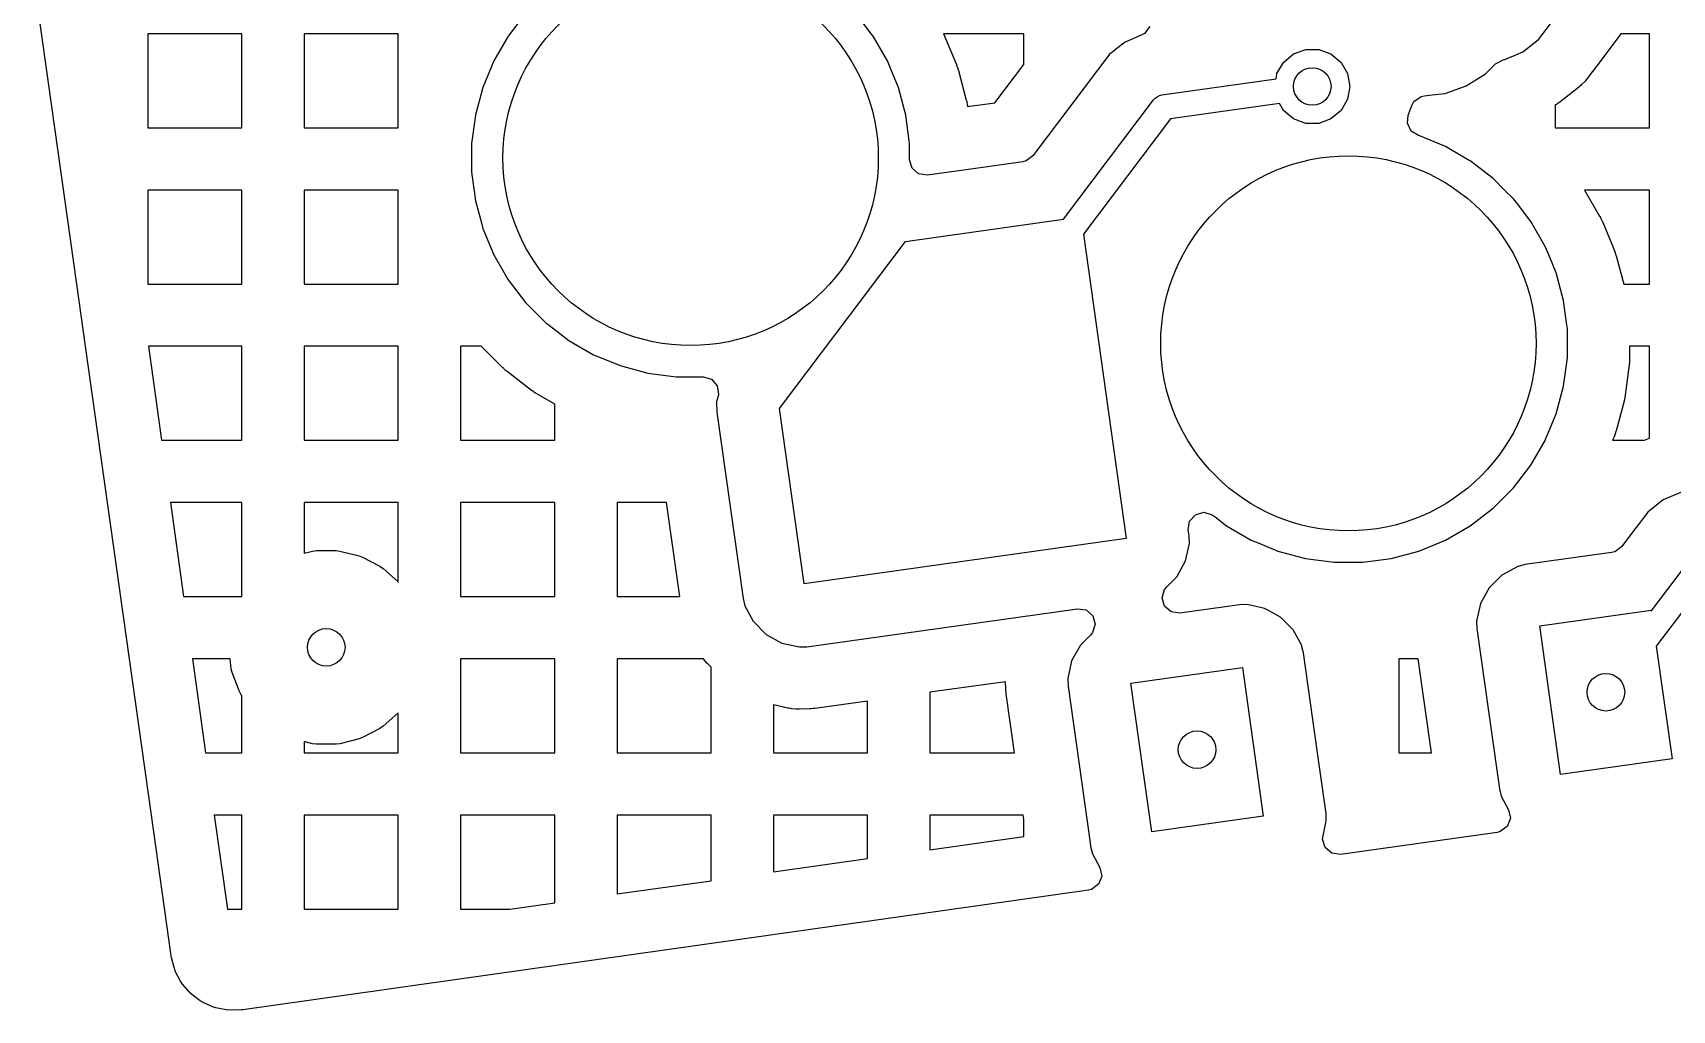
# Model space of a CAD drawing. Extents: x 2.49 to 8.57, y -5.87 to -1.87.
# Drawn here: x 2.755 to 3.271, y -5.042 to -4.734 of the extents above; entities that cross this region are included whole.
import ezdxf

# ---------------------------------------------------------------- set-up
doc = ezdxf.new("R2010")
doc.units = 0
doc.header["$MEASUREMENT"] = 0
doc.layers.add('BLACK', color=7, linetype='CONTINUOUS')

msp = doc.modelspace()

# ---------------------------------------------------------------- linework, layer by layer
at = {"layer": 'BLACK', "linetype": 'CONTINUOUS'}
for p, q in [((2.76236, -4.76417), (2.75545, -4.71496)), ((2.91054, -4.72815), (2.90504, -4.73532)), ((3.01931, -4.73457), (3.01463, -4.72846)), ((2.82127, -4.73457), (2.79166, -4.73457)), ((2.79166, -4.73457), (2.79166, -4.76417)), ((2.82127, -4.76417), (2.82127, -4.73457)), ((2.87048, -4.73457), (2.84087, -4.73457)), ((2.84087, -4.73457), (2.84087, -4.76417)), ((2.87048, -4.76417), (2.87048, -4.73457)), ((2.90504, -4.73532), (2.90053, -4.74315)), ((3.01989, -4.73532), (3.01931, -4.73457)), ((3.02441, -4.74315), (3.01989, -4.73532)), ((3.01989, -4.73532), (3.01989, -4.73532)), ((3.01989, -4.73532), (3.01989, -4.73532)), ((3.06733, -4.73457), (3.04204, -4.73457)), ((3.04204, -4.73457), (3.04214, -4.73476)), ((3.04214, -4.73476), (3.0422, -4.73491)), ((3.0422, -4.73491), (3.04234, -4.7352)), ((3.04234, -4.7352), (3.0424, -4.73535)), ((3.0424, -4.73535), (3.0461, -4.74429)), ((3.06733, -4.74424), (3.06733, -4.73457)), ((3.10427, -4.73505), (3.0992, -4.7372)), ((3.10528, -4.73447), (3.10427, -4.73505)), ((3.10693, -4.73227), (3.10528, -4.73447)), ((3.22931, -4.73641), (3.23306, -4.73144)), ((3.25525, -4.73457), (3.24931, -4.74245)), ((3.26418, -4.73457), (3.25525, -4.73457)), ((3.26418, -4.76417), (3.26418, -4.73457)), ((3.09429, -4.74103), (3.09377, -4.74172)), ((3.09531, -4.74024), (3.09429, -4.74103)), ((3.09429, -4.74103), (3.09429, -4.74103)), ((3.0962, -4.73954), (3.09531, -4.74024)), ((3.09622, -4.73953), (3.0962, -4.73954)), ((3.0992, -4.7372), (3.09622, -4.73953)), ((3.0992, -4.7372), (3.0992, -4.7372)), ((3.14904, -4.74358), (3.15218, -4.74094)), ((3.15218, -4.74094), (3.15604, -4.73954)), ((3.15604, -4.73954), (3.16014, -4.73954)), ((3.16014, -4.73954), (3.16399, -4.74094)), ((3.16399, -4.74094), (3.16714, -4.74358)), ((3.2212, -4.7416), (3.22441, -4.74024)), ((3.22441, -4.74024), (3.22931, -4.73641)), ((2.90052, -4.74315), (2.89707, -4.75149)), ((2.90053, -4.74315), (2.90052, -4.74315)), ((3.02571, -4.74628), (3.02441, -4.74315)), ((3.02441, -4.74315), (3.02441, -4.74315)), ((3.02441, -4.74315), (3.02441, -4.74315)), ((3.02787, -4.75149), (3.02571, -4.74628)), ((3.0461, -4.74429), (3.04616, -4.74443)), ((3.04616, -4.74443), (3.04628, -4.74474)), ((3.04628, -4.74474), (3.04633, -4.74489)), ((3.04633, -4.74489), (3.04654, -4.74549)), ((3.04654, -4.74549), (3.04659, -4.74565)), ((3.04659, -4.74565), (3.04668, -4.74595)), ((3.04668, -4.74595), (3.04672, -4.74611)), ((3.04672, -4.74611), (3.04923, -4.75545)), ((3.05823, -4.75632), (3.06733, -4.74424)), ((3.09055, -4.746), (3.07021, -4.77299)), ((3.09341, -4.7422), (3.09055, -4.746)), ((3.09055, -4.746), (3.09055, -4.746)), ((3.09365, -4.74189), (3.09341, -4.7422)), ((3.09341, -4.7422), (3.09341, -4.7422)), ((3.09377, -4.74172), (3.09365, -4.74189)), ((3.14699, -4.74713), (3.14904, -4.74358)), ((3.16714, -4.74358), (3.16919, -4.74713)), ((3.21259, -4.74723), (3.21574, -4.74408)), ((3.21574, -4.74408), (3.21815, -4.74276)), ((3.21815, -4.74276), (3.21851, -4.7427)), ((3.21851, -4.7427), (3.21868, -4.74267)), ((3.21868, -4.74267), (3.2209, -4.74173)), ((3.2209, -4.74173), (3.2212, -4.7416)), ((3.2212, -4.7416), (3.2212, -4.7416)), ((3.2212, -4.7416), (3.2212, -4.7416)), ((3.24931, -4.74245), (3.24459, -4.74872)), ((3.24931, -4.74245), (3.24931, -4.74245)), ((2.89707, -4.75149), (2.89612, -4.75504)), ((3.03021, -4.76022), (3.02787, -4.75149)), ((3.11076, -4.75385), (3.1467, -4.7488)), ((3.1467, -4.7488), (3.14699, -4.74713)), ((3.16919, -4.74713), (3.1699, -4.75117)), ((3.1699, -4.75117), (3.16919, -4.75521)), ((3.19987, -4.75336), (3.20657, -4.75101)), ((3.20657, -4.75101), (3.21259, -4.74723)), ((3.24189, -4.75146), (3.23597, -4.75609)), ((3.24214, -4.75126), (3.24189, -4.75146)), ((3.24262, -4.75083), (3.24214, -4.75126)), ((3.24285, -4.75061), (3.24262, -4.75083)), ((3.24375, -4.74969), (3.24285, -4.75061)), ((3.24396, -4.74946), (3.24375, -4.74969)), ((3.24438, -4.74897), (3.24396, -4.74946)), ((3.24459, -4.74872), (3.24438, -4.74897)), ((2.89612, -4.75504), (2.89474, -4.76016)), ((3.04923, -4.75545), (3.04927, -4.75561)), ((3.04927, -4.75561), (3.04934, -4.75592)), ((3.04934, -4.75592), (3.04937, -4.75608)), ((3.04937, -4.75608), (3.0495, -4.75671)), ((3.0495, -4.75671), (3.04953, -4.75687)), ((3.04963, -4.75753), (3.05823, -4.75632)), ((3.07982, -4.79298), (3.10816, -4.75538)), ((3.10816, -4.75538), (3.10868, -4.75481)), ((3.10868, -4.75481), (3.1093, -4.75444)), ((3.1093, -4.75444), (3.11001, -4.75403)), ((3.11001, -4.75403), (3.11076, -4.75385)), ((3.14779, -4.75659), (3.11347, -4.76142)), ((3.14904, -4.75876), (3.14779, -4.75659)), ((3.16919, -4.75521), (3.16714, -4.75876)), ((3.18957, -4.75701), (3.19005, -4.75587)), ((3.19005, -4.75587), (3.19232, -4.75431)), ((3.19232, -4.75431), (3.19329, -4.7541)), ((3.19329, -4.7541), (3.19584, -4.75381)), ((3.19584, -4.75381), (3.19987, -4.75336)), ((3.19987, -4.75336), (3.19987, -4.75336)), ((3.19987, -4.75336), (3.19987, -4.75336)), ((3.23518, -4.75664), (3.23491, -4.75681)), ((3.23571, -4.75628), (3.23518, -4.75664)), ((3.23597, -4.75609), (3.23571, -4.75628)), ((2.89473, -4.76022), (2.89355, -4.76918)), ((2.89474, -4.76016), (2.89473, -4.76022)), ((2.89473, -4.76022), (2.89473, -4.76022)), ((3.03126, -4.76825), (3.03021, -4.76022)), ((3.04953, -4.75687), (3.04958, -4.75718)), ((3.04958, -4.75718), (3.0496, -4.75734)), ((3.0496, -4.75734), (3.04963, -4.75753)), ((3.11347, -4.76142), (3.08611, -4.79772)), ((3.15218, -4.7614), (3.14904, -4.75876)), ((3.15604, -4.7628), (3.15218, -4.7614)), ((3.16399, -4.7614), (3.16014, -4.7628)), ((3.16714, -4.75876), (3.16399, -4.7614)), ((3.18807, -4.76275), (3.18827, -4.76033)), ((3.18827, -4.76033), (3.18901, -4.75823)), ((3.18901, -4.75823), (3.18907, -4.75796)), ((3.18907, -4.75796), (3.18916, -4.75798)), ((3.18916, -4.75798), (3.18957, -4.75701)), ((3.23491, -4.75681), (3.23457, -4.75701)), ((3.23457, -4.75701), (3.23457, -4.76417)), ((2.76928, -4.81339), (2.76236, -4.76417)), ((2.79166, -4.76417), (2.82127, -4.76417)), ((2.84087, -4.76417), (2.87048, -4.76417)), ((3.16014, -4.7628), (3.15604, -4.7628)), ((3.18927, -4.76523), (3.18807, -4.76275)), ((3.19151, -4.76659), (3.18927, -4.76523)), ((3.19151, -4.76662), (3.19151, -4.76659)), ((3.19161, -4.76665), (3.19151, -4.76662)), ((3.19162, -4.76666), (3.19161, -4.76665)), ((3.19166, -4.76667), (3.19162, -4.76666)), ((3.2, -4.77012), (3.19166, -4.76667)), ((3.23457, -4.76417), (3.26418, -4.76417)), ((2.89355, -4.76918), (2.89355, -4.77821)), ((3.03138, -4.76918), (3.03126, -4.76825)), ((3.03138, -4.77427), (3.03138, -4.76918)), ((3.03138, -4.76918), (3.03138, -4.76918)), ((3.2, -4.77013), (3.2, -4.77012)), ((3.20159, -4.77104), (3.2, -4.77013)), ((3.2075, -4.77445), (3.20159, -4.77104)), ((3.03215, -4.7769), (3.03138, -4.77427)), ((3.03422, -4.77871), (3.03215, -4.7769)), ((3.04916, -4.77739), (3.03695, -4.77911)), ((3.06699, -4.77489), (3.04916, -4.77739)), ((3.06801, -4.77463), (3.06699, -4.77489)), ((3.07021, -4.77299), (3.06801, -4.77463)), ((3.20783, -4.77464), (3.2075, -4.77445)), ((3.21499, -4.78014), (3.20783, -4.77464)), ((2.89355, -4.77821), (2.89434, -4.78419)), ((3.03695, -4.77911), (3.03422, -4.77871)), ((3.21863, -4.78378), (3.21499, -4.78014)), ((3.21499, -4.78014), (3.21499, -4.78014)), ((2.82127, -4.78378), (2.79166, -4.78378)), ((2.79166, -4.78378), (2.79166, -4.81339)), ((2.82127, -4.81339), (2.82127, -4.78378)), ((2.87048, -4.78378), (2.84087, -4.78378)), ((2.84087, -4.78378), (2.84087, -4.81339)), ((2.87048, -4.81339), (2.87048, -4.78378)), ((2.89434, -4.78419), (2.89473, -4.78717)), ((2.89473, -4.78717), (2.89661, -4.79417)), ((3.22138, -4.78653), (3.21863, -4.78378)), ((3.22265, -4.78818), (3.22138, -4.78653)), ((3.22138, -4.78653), (3.22138, -4.78653)), ((3.22138, -4.78653), (3.22138, -4.78653)), ((3.26418, -4.78378), (3.2438, -4.78378)), ((3.2438, -4.78378), (3.24854, -4.792)), ((3.26418, -4.81339), (3.26418, -4.78378)), ((3.22688, -4.7937), (3.22265, -4.78818)), ((3.24854, -4.792), (3.24862, -4.79213)), ((3.24862, -4.79213), (3.24877, -4.79242)), ((3.24877, -4.79242), (3.24884, -4.79256)), ((3.24884, -4.79256), (3.24913, -4.79314)), ((2.89661, -4.79417), (2.89707, -4.79589)), ((2.89707, -4.79589), (2.90052, -4.80424)), ((3.03009, -4.79997), (3.07982, -4.79298)), ((3.08611, -4.79772), (3.09958, -4.89357)), ((3.2314, -4.80152), (3.22688, -4.7937)), ((3.22688, -4.7937), (3.22688, -4.7937)), ((3.22688, -4.7937), (3.22688, -4.7937)), ((3.24913, -4.79314), (3.24919, -4.79328)), ((3.24919, -4.79328), (3.24933, -4.79357)), ((3.24933, -4.79357), (3.24939, -4.79372)), ((3.24939, -4.79372), (3.25309, -4.80266)), ((2.99045, -4.85257), (3.03009, -4.79997)), ((3.23253, -4.80424), (3.2314, -4.80152)), ((3.2314, -4.80152), (3.2314, -4.80152)), ((3.2314, -4.80152), (3.2314, -4.80152)), ((3.25309, -4.80266), (3.25315, -4.80281)), ((3.25315, -4.80281), (3.25327, -4.80311)), ((3.25327, -4.80311), (3.25332, -4.80326)), ((2.90052, -4.80424), (2.90053, -4.80424)), ((2.90053, -4.80424), (2.90504, -4.81206)), ((3.23486, -4.80987), (3.23253, -4.80424)), ((3.25332, -4.80326), (3.25353, -4.80387)), ((3.25353, -4.80387), (3.25357, -4.80402)), ((3.25357, -4.80402), (3.25367, -4.80433)), ((3.25367, -4.80433), (3.25371, -4.80448)), ((3.25371, -4.80448), (3.2561, -4.81339)), ((2.77204, -4.83299), (2.76928, -4.81339)), ((2.79166, -4.81339), (2.82127, -4.81339)), ((2.84087, -4.81339), (2.87048, -4.81339)), ((2.90504, -4.81206), (2.91054, -4.81923)), ((3.23719, -4.81859), (3.23486, -4.80987)), ((3.2561, -4.81339), (3.26418, -4.81339)), ((3.23812, -4.82562), (3.23719, -4.81859)), ((2.91054, -4.81923), (2.91054, -4.81923)), ((2.91054, -4.81923), (2.91693, -4.82562)), ((2.91693, -4.82562), (2.91693, -4.82562)), ((2.91693, -4.82562), (2.91693, -4.82562)), ((2.91693, -4.82562), (2.91752, -4.82607)), ((2.91752, -4.82607), (2.9241, -4.83112)), ((3.23837, -4.82752), (3.23812, -4.82562)), ((3.23837, -4.82755), (3.23837, -4.82752)), ((3.23837, -4.83658), (3.23837, -4.82755)), ((2.77895, -4.88221), (2.77204, -4.83299)), ((2.82127, -4.83299), (2.79184, -4.83299)), ((2.79184, -4.83299), (2.796, -4.8626)), ((2.82127, -4.8626), (2.82127, -4.83299)), ((2.87048, -4.83299), (2.84087, -4.83299)), ((2.84087, -4.83299), (2.84087, -4.8626)), ((2.87048, -4.8626), (2.87048, -4.83299)), ((2.89658, -4.83299), (2.89008, -4.83299)), ((2.89008, -4.83299), (2.89008, -4.8626)), ((2.90329, -4.83971), (2.89658, -4.83299)), ((2.9241, -4.83112), (2.9241, -4.83112)), ((2.9241, -4.83112), (2.9241, -4.83112)), ((2.9241, -4.83112), (2.93192, -4.83564)), ((3.26418, -4.83299), (3.25798, -4.83299)), ((3.25798, -4.83299), (3.25798, -4.83691)), ((3.26418, -4.8578), (3.26418, -4.83299)), ((2.93192, -4.83564), (2.93192, -4.83564)), ((2.93192, -4.83564), (2.93192, -4.83564)), ((2.93192, -4.83564), (2.93432, -4.83663)), ((2.93432, -4.83663), (2.94027, -4.83909)), ((2.94027, -4.83909), (2.94899, -4.84143)), ((3.23719, -4.84554), (3.23837, -4.83658)), ((3.25785, -4.83883), (3.25659, -4.84842)), ((3.25787, -4.83867), (3.25785, -4.83883)), ((3.2579, -4.83835), (3.25787, -4.83867)), ((3.25792, -4.83819), (3.2579, -4.83835)), ((3.25796, -4.83755), (3.25792, -4.83819)), ((3.25797, -4.83739), (3.25796, -4.83755)), ((3.25798, -4.83707), (3.25797, -4.83739)), ((3.25798, -4.83691), (3.25798, -4.83707)), ((2.90341, -4.83982), (2.90329, -4.83971)), ((2.90364, -4.84004), (2.90341, -4.83982)), ((2.90376, -4.84015), (2.90364, -4.84004)), ((2.90424, -4.84057), (2.90376, -4.84015)), ((2.90437, -4.84068), (2.90424, -4.84057)), ((2.90461, -4.84088), (2.90437, -4.84068)), ((2.90474, -4.84098), (2.90461, -4.84088)), ((2.91242, -4.84687), (2.90474, -4.84098)), ((2.94899, -4.84143), (2.95795, -4.84261)), ((2.95795, -4.84261), (2.95795, -4.84261)), ((2.95795, -4.84261), (2.96637, -4.84261)), ((2.96637, -4.84261), (2.96901, -4.84339)), ((2.96901, -4.84339), (2.97081, -4.84546)), ((2.91254, -4.84696), (2.91242, -4.84687)), ((2.91281, -4.84715), (2.91254, -4.84696)), ((2.91294, -4.84724), (2.91281, -4.84715)), ((2.91347, -4.8476), (2.91294, -4.84724)), ((2.91361, -4.84769), (2.91347, -4.8476)), ((2.91388, -4.84786), (2.91361, -4.84769)), ((2.91402, -4.84794), (2.91388, -4.84786)), ((2.91969, -4.85121), (2.91402, -4.84794)), ((2.9711, -4.84871), (2.97066, -4.85038)), ((2.97081, -4.84546), (2.9712, -4.84819)), ((2.9712, -4.84819), (2.9711, -4.84871)), ((3.23486, -4.85427), (3.23719, -4.84554)), ((3.25649, -4.84905), (3.25636, -4.84968)), ((3.25652, -4.8489), (3.25649, -4.84905)), ((3.25657, -4.84858), (3.25652, -4.8489)), ((3.25659, -4.84842), (3.25657, -4.84858)), ((2.91969, -4.8626), (2.91969, -4.85121)), ((2.97066, -4.85038), (2.97071, -4.85372)), ((2.97071, -4.85372), (2.97896, -4.91243)), ((2.99821, -4.90782), (2.99045, -4.85257)), ((3.23141, -4.8626), (3.23486, -4.85427)), ((3.25622, -4.85031), (3.25371, -4.85965)), ((3.25625, -4.85015), (3.25622, -4.85031)), ((3.25633, -4.84984), (3.25625, -4.85015)), ((3.25636, -4.84968), (3.25633, -4.84984)), ((3.25367, -4.85981), (3.25357, -4.86011)), ((3.25371, -4.85965), (3.25367, -4.85981)), ((3.26418, -4.86193), (3.26418, -4.8578)), ((2.796, -4.8626), (2.82127, -4.8626)), ((2.84087, -4.8626), (2.87048, -4.8626)), ((2.89008, -4.8626), (2.91969, -4.8626)), ((3.22688, -4.87044), (3.2314, -4.86261)), ((3.2314, -4.86261), (3.23141, -4.8626)), ((3.25309, -4.86147), (3.25263, -4.8626)), ((3.25263, -4.8626), (3.2626, -4.8626)), ((3.25315, -4.86133), (3.25309, -4.86147)), ((3.25327, -4.86102), (3.25315, -4.86133)), ((3.25332, -4.86087), (3.25327, -4.86102)), ((3.25353, -4.86027), (3.25332, -4.86087)), ((3.25357, -4.86011), (3.25353, -4.86027)), ((3.2626, -4.8626), (3.26418, -4.86193)), ((3.22138, -4.87761), (3.22688, -4.87044)), ((3.21499, -4.88399), (3.22138, -4.87761)), ((3.22138, -4.87761), (3.22138, -4.87761)), ((3.22138, -4.87761), (3.22138, -4.87761)), ((3.27428, -4.87894), (3.26855, -4.88137)), ((2.78587, -4.93142), (2.77895, -4.88221)), ((2.82127, -4.88221), (2.79875, -4.88221)), ((2.79875, -4.88221), (2.80291, -4.91181)), ((2.82127, -4.89812), (2.82127, -4.88221)), ((2.87048, -4.88221), (2.84087, -4.88221)), ((2.84087, -4.88221), (2.84087, -4.89812)), ((2.87048, -4.90722), (2.87048, -4.88221)), ((2.91969, -4.88221), (2.89008, -4.88221)), ((2.89008, -4.88221), (2.89008, -4.91181)), ((2.91969, -4.91181), (2.91969, -4.88221)), ((2.95492, -4.88221), (2.9393, -4.88221)), ((2.9393, -4.88221), (2.9393, -4.91181)), ((2.95908, -4.91181), (2.95492, -4.88221)), ((3.1213, -4.88604), (3.12394, -4.88527)), ((3.12394, -4.88527), (3.12658, -4.88606)), ((3.20783, -4.88949), (3.21499, -4.88399)), ((3.21499, -4.88399), (3.21499, -4.88399)), ((3.21499, -4.88399), (3.21499, -4.88399)), ((3.26365, -4.8852), (3.26, -4.89004)), ((3.26537, -4.88386), (3.26365, -4.8852)), ((3.26365, -4.8852), (3.26365, -4.8852)), ((3.26686, -4.8827), (3.26537, -4.88386)), ((3.26855, -4.88137), (3.26686, -4.8827)), ((3.11909, -4.89083), (3.11949, -4.88811)), ((3.11936, -4.8927), (3.11909, -4.89083)), ((3.11949, -4.88811), (3.1213, -4.88604)), ((3.12658, -4.88606), (3.1269, -4.88628)), ((3.1269, -4.88628), (3.12749, -4.88674)), ((3.12749, -4.88674), (3.13109, -4.88949)), ((3.13109, -4.88949), (3.13109, -4.88949)), ((3.13109, -4.88949), (3.13109, -4.88949)), ((3.13109, -4.88949), (3.13891, -4.89401)), ((3.2, -4.89401), (3.20783, -4.88949)), ((3.25952, -4.89067), (3.25548, -4.89604)), ((3.2599, -4.89018), (3.25952, -4.89067)), ((3.26, -4.89004), (3.2599, -4.89018)), ((3.2599, -4.89018), (3.2599, -4.89018)), ((3.26, -4.89004), (3.26, -4.89004)), ((3.09958, -4.89357), (2.99821, -4.90782)), ((3.11821, -4.90059), (3.11943, -4.89506)), ((3.11937, -4.89316), (3.11936, -4.8927)), ((3.11942, -4.8947), (3.11937, -4.89316)), ((3.11943, -4.89506), (3.11942, -4.8947)), ((3.13891, -4.89401), (3.13891, -4.89401)), ((3.13891, -4.89401), (3.13891, -4.89401)), ((3.13891, -4.89401), (3.14162, -4.89513)), ((3.14162, -4.89513), (3.14726, -4.89747)), ((3.19166, -4.89747), (3.2, -4.89401)), ((3.25548, -4.89604), (3.25327, -4.89768)), ((2.82127, -4.91181), (2.82127, -4.89812)), ((2.84087, -4.89812), (2.84352, -4.89746)), ((2.84352, -4.89746), (2.84469, -4.89732)), ((2.84469, -4.89732), (2.8509, -4.89732)), ((2.8509, -4.89732), (2.85207, -4.89746)), ((2.85207, -4.89746), (2.85811, -4.89895)), ((2.85811, -4.89895), (2.85921, -4.89937)), ((2.85921, -4.89937), (2.86471, -4.90226)), ((3.11548, -4.90555), (3.11821, -4.90059)), ((3.14726, -4.89747), (3.15598, -4.89981)), ((3.15598, -4.89981), (3.16494, -4.90099)), ((3.16494, -4.90099), (3.16494, -4.90099)), ((3.16494, -4.90099), (3.17397, -4.90099)), ((3.17397, -4.90099), (3.18293, -4.89981)), ((3.17397, -4.90099), (3.17397, -4.90099)), ((3.18293, -4.89981), (3.19166, -4.89747)), ((3.25226, -4.89794), (3.22506, -4.90176)), ((3.25327, -4.89768), (3.25226, -4.89794)), ((3.2648, -4.91641), (3.27751, -4.89955)), ((2.86471, -4.90226), (2.86568, -4.90293)), ((2.86568, -4.90293), (2.87033, -4.90705)), ((3.1127, -4.90831), (3.11548, -4.90555)), ((3.21779, -4.90504), (3.21377, -4.90903)), ((3.22277, -4.90234), (3.21779, -4.90504)), ((3.21779, -4.90504), (3.21779, -4.90504)), ((3.22506, -4.90176), (3.22277, -4.90234)), ((3.22277, -4.90234), (3.22277, -4.90234)), ((3.22277, -4.90234), (3.22277, -4.90234)), ((3.28282, -4.90559), (3.26635, -4.92744)), ((2.87033, -4.90705), (2.87048, -4.90722)), ((3.11084, -4.91218), (3.11162, -4.90954)), ((3.11162, -4.90954), (3.11228, -4.90873)), ((3.11228, -4.90873), (3.1127, -4.90831)), ((3.21377, -4.90903), (3.21104, -4.91399)), ((2.80291, -4.91181), (2.82127, -4.91181)), ((2.89008, -4.91181), (2.91969, -4.91181)), ((2.9393, -4.91181), (2.95908, -4.91181)), ((2.97896, -4.91243), (2.97896, -4.91243)), ((2.97896, -4.91243), (2.97954, -4.91472)), ((2.97954, -4.91472), (2.98217, -4.91957)), ((2.99909, -4.92759), (3.08419, -4.91563)), ((3.08419, -4.91563), (3.08691, -4.91603)), ((3.08691, -4.91603), (3.08899, -4.91784)), ((3.1116, -4.91482), (3.11084, -4.91218)), ((3.11368, -4.91663), (3.1116, -4.91482)), ((3.1164, -4.91703), (3.11368, -4.91663)), ((3.13522, -4.91439), (3.1164, -4.91703)), ((3.13758, -4.91431), (3.13522, -4.91439)), ((3.13522, -4.91439), (3.13522, -4.91439)), ((3.14127, -4.91512), (3.13758, -4.91431)), ((3.13758, -4.91431), (3.13758, -4.91431)), ((3.14311, -4.91553), (3.14127, -4.91512)), ((3.14432, -4.9162), (3.14311, -4.91553)), ((3.14808, -4.91826), (3.14432, -4.9162)), ((3.21104, -4.91399), (3.20981, -4.91953)), ((3.21104, -4.91399), (3.21104, -4.91399)), ((3.22967, -4.92101), (3.26475, -4.91608)), ((3.26475, -4.91608), (3.2648, -4.91641)), ((2.98217, -4.91957), (2.98224, -4.9197)), ((2.98224, -4.9197), (2.98623, -4.92372)), ((3.08975, -4.92048), (3.08897, -4.92312)), ((3.08899, -4.91784), (3.08975, -4.92048)), ((3.15207, -4.92228), (3.14808, -4.91826)), ((3.14808, -4.91826), (3.14808, -4.91826)), ((3.14808, -4.91826), (3.14808, -4.91826)), ((3.20981, -4.91953), (3.20981, -4.91953)), ((3.20981, -4.91953), (3.20989, -4.92189)), ((3.20989, -4.92189), (3.20989, -4.92189)), ((3.20989, -4.92189), (3.20989, -4.92189)), ((3.20989, -4.92189), (3.21616, -4.96648)), ((3.23624, -4.9678), (3.22967, -4.92101)), ((2.98623, -4.92372), (2.9912, -4.92645)), ((2.9912, -4.92645), (2.99673, -4.92767)), ((3.08831, -4.92393), (3.08511, -4.92711)), ((3.08897, -4.92312), (3.08831, -4.92393)), ((3.15477, -4.92726), (3.15207, -4.92228)), ((2.79279, -4.98063), (2.78587, -4.93142)), ((2.81754, -4.93142), (2.80567, -4.93142)), ((2.80567, -4.93142), (2.80983, -4.96102)), ((2.81792, -4.93455), (2.81754, -4.93142)), ((2.91969, -4.93142), (2.89008, -4.93142)), ((2.89008, -4.93142), (2.89008, -4.96102)), ((2.91969, -4.96102), (2.91969, -4.93142)), ((2.96652, -4.93142), (2.9393, -4.93142)), ((2.9393, -4.93142), (2.9393, -4.96102)), ((2.96693, -4.93196), (2.96652, -4.93142)), ((2.96714, -4.93223), (2.96693, -4.93196)), ((2.99673, -4.92767), (2.99747, -4.92765)), ((2.99673, -4.92767), (2.99673, -4.92767)), ((2.99673, -4.92767), (2.99673, -4.92767)), ((2.99747, -4.92765), (2.99909, -4.92759)), ((3.08238, -4.93208), (3.08116, -4.93761)), ((3.08511, -4.92711), (3.08238, -4.93208)), ((3.08238, -4.93208), (3.08238, -4.93208)), ((3.08511, -4.92711), (3.08511, -4.92711)), ((3.15485, -4.92759), (3.15477, -4.92726)), ((3.15477, -4.92726), (3.15477, -4.92726)), ((3.15477, -4.92726), (3.15477, -4.92726)), ((3.15535, -4.92955), (3.15485, -4.92759)), ((3.15977, -4.96102), (3.15535, -4.92955)), ((3.19143, -4.93142), (3.18536, -4.93142)), ((3.18536, -4.93142), (3.18536, -4.96102)), ((3.19559, -4.96102), (3.19143, -4.93142)), ((3.26635, -4.92744), (3.27133, -4.96286)), ((2.8182, -4.93569), (2.81792, -4.93455)), ((2.82041, -4.94151), (2.8182, -4.93569)), ((2.9676, -4.93276), (2.96714, -4.93223)), ((2.96784, -4.93302), (2.9676, -4.93276)), ((2.9689, -4.93409), (2.96784, -4.93302)), ((2.9689, -4.94196), (2.9689, -4.93409)), ((3.10101, -4.93909), (3.1361, -4.93416)), ((3.1361, -4.93416), (3.14267, -4.98095)), ((2.82095, -4.94255), (2.82041, -4.94151)), ((2.9689, -4.94593), (2.9689, -4.94196)), ((3.06157, -4.93861), (3.03772, -4.94196)), ((3.03772, -4.94196), (3.03772, -4.96102)), ((3.06165, -4.94087), (3.06157, -4.93861)), ((3.06165, -4.941), (3.06165, -4.94087)), ((3.06167, -4.94126), (3.06165, -4.941)), ((3.06168, -4.94139), (3.06167, -4.94126)), ((3.06172, -4.94192), (3.06168, -4.94139)), ((3.06174, -4.94205), (3.06172, -4.94192)), ((3.06176, -4.94231), (3.06174, -4.94205)), ((3.06178, -4.94244), (3.06176, -4.94231)), ((3.06439, -4.96102), (3.06178, -4.94244)), ((3.08116, -4.93761), (3.08116, -4.93761)), ((3.08116, -4.93761), (3.08123, -4.93997)), ((3.08123, -4.93997), (3.08123, -4.93997)), ((3.08123, -4.93997), (3.08123, -4.93997)), ((3.08123, -4.93997), (3.08818, -4.9894)), ((3.10758, -4.98588), (3.10101, -4.93909)), ((2.82127, -4.943), (2.82095, -4.94255)), ((2.82127, -4.95747), (2.82127, -4.943)), ((2.9689, -4.96102), (2.9689, -4.94593)), ((2.9931, -4.94695), (2.98851, -4.94593)), ((2.98851, -4.94593), (2.98851, -4.96102)), ((2.9934, -4.947), (2.9931, -4.94695)), ((2.99401, -4.9471), (2.9934, -4.947)), ((2.99431, -4.94714), (2.99401, -4.9471)), ((2.99553, -4.94725), (2.99431, -4.94714)), ((2.99584, -4.94727), (2.99553, -4.94725)), ((2.99645, -4.94729), (2.99584, -4.94727)), ((2.99676, -4.94729), (2.99645, -4.94729)), ((2.99999, -4.94718), (2.99676, -4.94729)), ((3.00012, -4.94718), (2.99999, -4.94718)), ((3.00038, -4.94716), (3.00012, -4.94718)), ((3.00051, -4.94715), (3.00038, -4.94716)), ((3.00104, -4.9471), (3.00051, -4.94715)), ((3.00117, -4.94709), (3.00104, -4.9471)), ((3.00143, -4.94706), (3.00117, -4.94709)), ((3.00156, -4.94705), (3.00143, -4.94706)), ((3.01812, -4.94472), (3.00156, -4.94705)), ((3.01812, -4.96102), (3.01812, -4.94472)), ((2.86568, -4.95266), (2.86471, -4.95333)), ((2.87033, -4.94854), (2.86568, -4.95266)), ((2.87048, -4.94837), (2.87033, -4.94854)), ((2.87048, -4.96102), (2.87048, -4.94837)), ((2.82127, -4.96102), (2.82127, -4.95747)), ((2.84352, -4.95813), (2.84087, -4.95747)), ((2.84087, -4.95747), (2.84087, -4.96102)), ((2.85811, -4.95664), (2.85207, -4.95813)), ((2.85921, -4.95622), (2.85811, -4.95664)), ((2.86471, -4.95333), (2.85921, -4.95622)), ((2.80983, -4.96102), (2.82127, -4.96102)), ((2.84087, -4.96102), (2.87048, -4.96102)), ((2.84469, -4.95827), (2.84352, -4.95813)), ((2.8509, -4.95827), (2.84469, -4.95827)), ((2.85207, -4.95813), (2.8509, -4.95827)), ((2.89008, -4.96102), (2.91969, -4.96102)), ((2.9393, -4.96102), (2.9689, -4.96102)), ((2.98851, -4.96102), (3.01812, -4.96102)), ((3.03772, -4.96102), (3.06439, -4.96102)), ((3.16245, -4.98007), (3.15977, -4.96102)), ((3.18536, -4.96102), (3.19559, -4.96102)), ((3.27133, -4.96286), (3.23624, -4.9678)), ((3.21616, -4.96648), (3.21699, -4.9724)), ((3.21699, -4.9724), (3.21757, -4.97469)), ((3.21757, -4.97469), (3.21757, -4.97469)), ((3.21757, -4.97469), (3.21986, -4.97892)), ((2.79902, -5.02496), (2.79279, -4.98063)), ((2.82127, -4.98063), (2.81258, -4.98063)), ((2.81258, -4.98063), (2.81675, -5.01024)), ((2.82127, -5.01024), (2.82127, -4.98063)), ((2.87048, -4.98063), (2.84087, -4.98063)), ((2.84087, -4.98063), (2.84087, -5.01024)), ((2.87048, -5.01024), (2.87048, -4.98063)), ((2.91969, -4.98063), (2.89008, -4.98063)), ((2.89008, -4.98063), (2.89008, -5.01024)), ((2.91969, -5.00546), (2.91969, -4.98063)), ((2.9689, -4.98063), (2.9393, -4.98063)), ((2.9393, -4.98063), (2.9393, -5.00546)), ((2.9689, -4.9985), (2.9689, -4.98063)), ((3.01812, -4.98063), (2.98851, -4.98063)), ((2.98851, -4.98063), (2.98851, -4.9985)), ((3.01812, -4.99154), (3.01812, -4.98063)), ((3.06715, -4.98063), (3.03772, -4.98063)), ((3.03772, -4.98063), (3.03772, -4.99154)), ((3.06733, -4.98191), (3.06715, -4.98063)), ((3.06733, -4.98735), (3.06733, -4.98191)), ((3.14267, -4.98095), (3.10758, -4.98588)), ((3.16148, -4.98717), (3.16252, -4.98243)), ((3.16252, -4.9824), (3.16245, -4.98007)), ((3.16245, -4.98007), (3.16245, -4.98007)), ((3.16252, -4.98243), (3.16252, -4.9824)), ((3.22043, -4.98161), (3.21946, -4.98418)), ((3.21986, -4.97892), (3.22043, -4.98161)), ((3.03772, -4.99154), (3.06733, -4.98735)), ((3.16136, -4.98821), (3.16148, -4.98717)), ((3.16213, -4.99085), (3.16136, -4.98821)), ((3.21625, -4.98608), (3.16693, -4.99306)), ((3.21726, -4.98582), (3.21625, -4.98608)), ((3.21946, -4.98418), (3.21726, -4.98582)), ((3.01812, -4.99431), (3.01812, -4.99154)), ((3.08818, -4.9894), (3.08833, -4.99049)), ((3.08833, -4.99049), (3.08891, -4.99277)), ((3.08891, -4.99277), (3.08891, -4.99277)), ((3.08891, -4.99277), (3.08891, -4.99277)), ((3.08891, -4.99277), (3.0905, -4.99572)), ((3.16421, -4.99266), (3.16213, -4.99085)), ((3.16693, -4.99306), (3.16421, -4.99266)), ((2.9689, -5.00127), (2.9689, -4.9985)), ((2.98851, -4.9985), (3.01812, -4.99431)), ((3.0905, -4.99572), (3.09126, -4.99711)), ((3.09126, -4.99711), (3.09184, -4.9998)), ((3.08765, -5.00427), (2.82155, -5.04192)), ((2.9393, -5.00546), (2.9689, -5.00127)), ((3.08866, -5.00402), (3.08765, -5.00427)), ((3.09087, -5.00238), (3.08866, -5.00402)), ((3.09184, -4.9998), (3.09087, -5.00238)), ((2.90554, -5.01024), (2.91969, -5.00824)), ((2.91969, -5.00824), (2.91969, -5.00546)), ((2.81675, -5.01024), (2.82127, -5.01024)), ((2.84087, -5.01024), (2.87048, -5.01024)), ((2.89008, -5.01024), (2.90554, -5.01024)), ((2.79902, -5.02498), (2.79902, -5.02496)), ((2.79913, -5.02552), (2.79902, -5.02498)), ((2.8, -5.02891), (2.79913, -5.02552)), ((2.80001, -5.02896), (2.8, -5.02891)), ((2.8004, -5.02998), (2.80001, -5.02896)), ((2.80192, -5.03292), (2.8004, -5.02998)), ((2.80252, -5.03383), (2.80192, -5.03292)), ((2.80453, -5.0362), (2.80252, -5.03383)), ((2.80466, -5.03635), (2.80453, -5.0362)), ((2.80545, -5.03711), (2.80466, -5.03635)), ((2.80589, -5.03743), (2.80545, -5.03711)), ((2.80809, -5.03909), (2.80589, -5.03743)), ((2.80904, -5.03965), (2.80809, -5.03909)), ((2.81205, -5.041), (2.80904, -5.03965)), ((2.8131, -5.04133), (2.81205, -5.041)), ((2.81634, -5.04198), (2.8131, -5.04133)), ((2.81743, -5.04207), (2.81634, -5.04198)), ((2.82101, -5.04197), (2.81743, -5.04207)), ((2.82155, -5.04192), (2.82101, -5.04197))]:
    msp.add_line(p, q, dxfattribs=at)
at = {"layer": 'BLACK'}
for centre, radius in [((2.96247, -4.77369), 0.05906), ((3.15809, -4.75117), 0.00591), ((3.16946, -4.83207), 0.05906), ((2.8478, -4.92779), 0.00591), ((3.2505, -4.94194), 0.00591), ((3.12184, -4.96002), 0.00591)]:
    msp.add_circle(centre, radius, dxfattribs=at)

doc.saveas('drawing.dxf')
